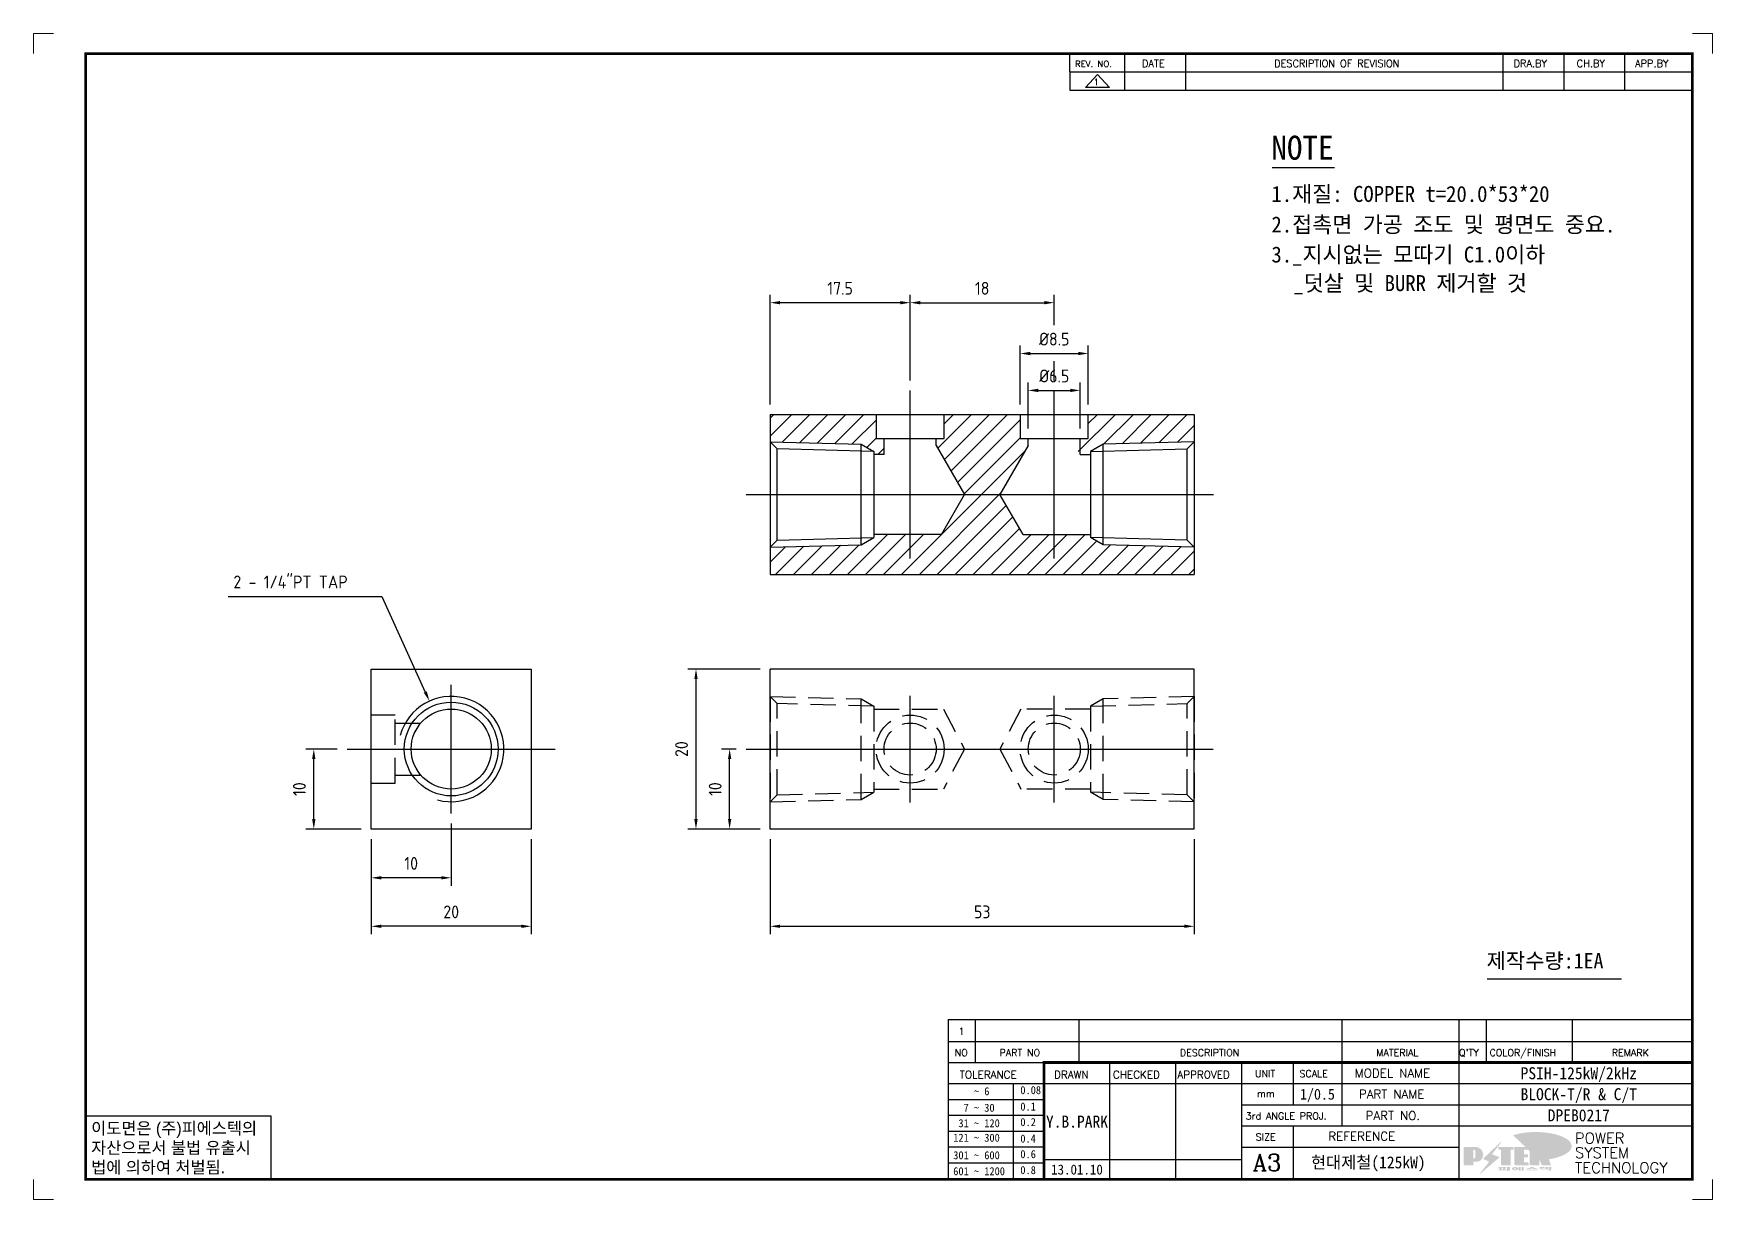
# Model space of a CAD drawing. Header units: millimetres. Extents: x 352 to 10586, y 0 to 3040.
# Drawn here: x 5253.9 to 5463.6, y 0 to 145.7 of the extents above; entities that cross this region are included whole.
import ezdxf
from ezdxf.enums import TextEntityAlignment as Align

# ---------------------------------------------------------------- set-up
doc = ezdxf.new("R2010")
doc.units = ezdxf.units.MM
doc.linetypes.add('CENTER', pattern=[50.8, 31.75, -6.35, 6.35, -6.35])
doc.linetypes.add('HIDDEN2', pattern=[4.7625, 3.175, -1.5875])
for name, color, linetype in [('FORMAT-1', 7, 'Continuous'), ('line', 3, 'Continuous'), ('THIN', 3, 'Continuous')]:
    doc.layers.add(name, color=color, linetype=linetype)
doc.styles.add('h1', font='')
doc.styles.add('HAN', font='')
doc.styles.add('RC', font='ROMANC.SHX')
doc.styles.add('ROMANT', font='romant')
doc.styles.add('RT', font='ROMANT.SHX', dxfattribs={"oblique": 15})
doc.styles.get("Standard").update_dxf_attribs({"font": 'ISOCP.SHX', "bigfont": 'WHGTXT.SHX'})
doc.styles.get('h1').set_extended_font_data('New Gulim')
doc.styles.get('HAN').set_extended_font_data('GulimChe')
doc.dimstyles.new('PS-0.5', dxfattribs={"dimscale": 0.5, "dimtxt": 3.2, "dimasz": 2.5, "dimexe": 2, "dimexo": 2.5, "dimgap": 2, "dimtad": 1, "dimtoh": 1, "dimrnd": 0.05, "dimzin": 12, "dimdsep": 46, "dimtxsty": 'Standard', "dimcen": 0, "dimclrt": 2, "dimazin": 3, "dimtfac": 1, "dimtofl": 0, "dimtmove": 0, "dimatfit": 3, "dimfxl": 0, "dimtolj": 1, "dimtzin": 0, "dimarcsym": 0})

# ---------------------------------------------------------------- blocks, each defined once
blk = doc.blocks.new('*D434')
at = {"color": 0, "lineweight": -2}
for p, q in [((5345.88, 45.01), (5345.88, 33.12)), ((5398.88, 45.01), (5398.88, 33.12)), ((5347.13, 34.12), (5397.63, 34.12))]:
    blk.add_line(p, q, dxfattribs=at)
at = {"color": 0}
for points in [[(5347.13, 34.33), (5347.13, 33.92), (5345.88, 34.12)], [(5397.63, 34.33), (5397.63, 33.92), (5398.88, 34.12)]]:
    blk.add_solid(points, dxfattribs=at)
at = {"layer": 'Defpoints', "color": 0}
for p in [(5345.88, 46.26), (5398.88, 46.26), (5398.88, 34.12)]:
    blk.add_point(p, dxfattribs=at)
at = {"color": 2, "insert": (5372.38, 35.92), "char_height": 1.6, "attachment_point": 5}
blk.add_mtext('\\A1;53', dxfattribs=at)
blk = doc.blocks.new('*D435')
at = {"color": 0, "lineweight": -2}
for p, q in [((5341.63, 56.26), (5339.82, 56.26)), ((5340.82, 47.51), (5340.82, 55.01)), ((5344.63, 46.26), (5339.82, 46.26))]:
    blk.add_line(p, q, dxfattribs=at)
at = {"color": 0}
for points in [[(5340.62, 55.01), (5341.03, 55.01), (5340.82, 56.26)], [(5340.62, 47.51), (5341.03, 47.51), (5340.82, 46.26)]]:
    blk.add_solid(points, dxfattribs=at)
at = {"layer": 'Defpoints', "color": 0}
for p in [(5340.82, 56.26), (5342.88, 56.26), (5345.88, 46.26)]:
    blk.add_point(p, dxfattribs=at)
at = {"color": 2, "insert": (5339.02, 51.26), "char_height": 1.6, "attachment_point": 5, "rotation": 90}
blk.add_mtext('\\A1;10', dxfattribs=at)
blk = doc.blocks.new('*D436')
at = {"color": 0, "lineweight": -2}
for p, q in [((5344.63, 66.26), (5335.62, 66.26)), ((5336.62, 65.01), (5336.62, 47.51)), ((5344.63, 46.26), (5335.62, 46.26))]:
    blk.add_line(p, q, dxfattribs=at)
at = {"color": 0}
for points in [[(5336.41, 65.01), (5336.83, 65.01), (5336.62, 66.26)], [(5336.41, 47.51), (5336.83, 47.51), (5336.62, 46.26)]]:
    blk.add_solid(points, dxfattribs=at)
at = {"layer": 'Defpoints', "color": 0}
for p in [(5345.88, 66.26), (5336.62, 46.26), (5345.88, 46.26)]:
    blk.add_point(p, dxfattribs=at)
at = {"color": 2, "insert": (5334.82, 56.26), "char_height": 1.6, "attachment_point": 5, "rotation": 90}
blk.add_mtext('\\A1;20', dxfattribs=at)
blk = doc.blocks.new('*D437')
at = {"color": 0, "lineweight": -2}
for p, q in [((5306.04, 46.97), (5306.04, 39.18)), ((5296.04, 45.01), (5296.04, 39.18)), ((5304.79, 40.18), (5297.29, 40.18))]:
    blk.add_line(p, q, dxfattribs=at)
at = {"color": 0}
for points in [[(5297.29, 40.39), (5297.29, 39.97), (5296.04, 40.18)], [(5304.79, 40.39), (5304.79, 39.97), (5306.04, 40.18)]]:
    blk.add_solid(points, dxfattribs=at)
at = {"layer": 'Defpoints', "color": 0}
for p in [(5296.04, 46.26), (5306.04, 48.22), (5296.04, 40.18)]:
    blk.add_point(p, dxfattribs=at)
at = {"color": 2, "insert": (5301.04, 41.98), "char_height": 1.6, "attachment_point": 5}
blk.add_mtext('\\A1;10', dxfattribs=at)
blk = doc.blocks.new('*D438')
at = {"color": 0, "lineweight": -2}
for p, q in [((5296.04, 45.01), (5296.04, 33.12)), ((5316.04, 45.01), (5316.04, 33.12)), ((5314.79, 34.12), (5297.29, 34.12))]:
    blk.add_line(p, q, dxfattribs=at)
at = {"color": 0}
for points in [[(5297.29, 34.33), (5297.29, 33.92), (5296.04, 34.12)], [(5314.79, 34.33), (5314.79, 33.92), (5316.04, 34.12)]]:
    blk.add_solid(points, dxfattribs=at)
at = {"layer": 'Defpoints', "color": 0}
for p in [(5296.04, 46.26), (5316.04, 46.26), (5296.04, 34.12)]:
    blk.add_point(p, dxfattribs=at)
at = {"color": 2, "insert": (5306.04, 35.92), "char_height": 1.6, "attachment_point": 5}
blk.add_mtext('\\A1;20', dxfattribs=at)
blk = doc.blocks.new('*D439')
at = {"color": 0, "lineweight": -2}
for p, q in [((5291.79, 56.26), (5287.87, 56.26)), ((5288.87, 47.51), (5288.87, 55.01)), ((5294.79, 46.26), (5287.87, 46.26))]:
    blk.add_line(p, q, dxfattribs=at)
at = {"color": 0}
for points in [[(5288.66, 55.01), (5289.08, 55.01), (5288.87, 56.26)], [(5288.66, 47.51), (5289.08, 47.51), (5288.87, 46.26)]]:
    blk.add_solid(points, dxfattribs=at)
at = {"layer": 'Defpoints', "color": 0}
for p in [(5288.87, 56.26), (5293.04, 56.26), (5296.04, 46.26)]:
    blk.add_point(p, dxfattribs=at)
at = {"color": 2, "insert": (5287.07, 51.26), "char_height": 1.6, "attachment_point": 5, "rotation": 90}
blk.add_mtext('\\A1;10', dxfattribs=at)
blk = doc.blocks.new('*D565')
at = {"color": 0, "lineweight": -2}
for p, q in [((5345.88, 99.32), (5345.88, 113.03)), ((5362.13, 112.03), (5347.13, 112.03)), ((5363.38, 102.32), (5363.38, 113.03))]:
    blk.add_line(p, q, dxfattribs=at)
at = {"color": 0}
for points in [[(5347.13, 112.24), (5347.13, 111.82), (5345.88, 112.03)], [(5362.13, 112.24), (5362.13, 111.82), (5363.38, 112.03)]]:
    blk.add_solid(points, dxfattribs=at)
at = {"layer": 'Defpoints', "color": 0}
for p in [(5345.88, 112.03), (5363.38, 101.07), (5345.88, 98.07)]:
    blk.add_point(p, dxfattribs=at)
at = {"color": 2, "insert": (5354.63, 113.83), "char_height": 1.6, "attachment_point": 5}
blk.add_mtext('\\A1;17.5', dxfattribs=at)
blk = doc.blocks.new('*D566')
at = {"color": 0, "lineweight": -2}
for p, q in [((5363.38, 102.32), (5363.38, 113.03)), ((5364.63, 112.03), (5380.13, 112.03)), ((5381.38, 109.22), (5381.38, 113.03)), ((5381.38, 102.32), (5381.38, 104.74))]:
    blk.add_line(p, q, dxfattribs=at)
at = {"color": 0}
for points in [[(5364.63, 112.24), (5364.63, 111.82), (5363.38, 112.03)], [(5380.13, 112.24), (5380.13, 111.82), (5381.38, 112.03)]]:
    blk.add_solid(points, dxfattribs=at)
at = {"layer": 'Defpoints', "color": 0}
for p in [(5381.38, 112.03), (5363.38, 101.07), (5381.38, 101.07)]:
    blk.add_point(p, dxfattribs=at)
at = {"color": 2, "insert": (5372.38, 113.83), "char_height": 1.6, "attachment_point": 5}
blk.add_mtext('\\A1;18', dxfattribs=at)
blk = doc.blocks.new('*D567')
at = {"color": 0, "lineweight": -2}
for p, q in [((5378.13, 96.32), (5378.13, 102.07)), ((5379.38, 101.07), (5383.38, 101.07)), ((5384.63, 96.32), (5384.63, 102.07))]:
    blk.add_line(p, q, dxfattribs=at)
at = {"color": 0}
for points in [[(5379.38, 101.28), (5379.38, 100.86), (5378.13, 101.07)], [(5383.38, 101.28), (5383.38, 100.86), (5384.63, 101.07)]]:
    blk.add_solid(points, dxfattribs=at)
at = {"layer": 'Defpoints', "color": 0}
for p in [(5384.63, 101.07), (5378.13, 95.07), (5384.63, 95.07)]:
    blk.add_point(p, dxfattribs=at)
at = {"color": 2, "insert": (5381.38, 102.87), "char_height": 1.6, "attachment_point": 5}
blk.add_mtext('\\A1;%%C6.5', dxfattribs=at)
blk = doc.blocks.new('*D568')
at = {"color": 0, "lineweight": -2}
for p, q in [((5377.13, 99.32), (5377.13, 106.68)), ((5378.38, 105.68), (5384.38, 105.68)), ((5385.63, 99.32), (5385.63, 106.68))]:
    blk.add_line(p, q, dxfattribs=at)
at = {"color": 0}
for points in [[(5378.38, 105.89), (5378.38, 105.47), (5377.13, 105.68)], [(5384.38, 105.89), (5384.38, 105.47), (5385.63, 105.68)]]:
    blk.add_solid(points, dxfattribs=at)
at = {"layer": 'Defpoints', "color": 0}
for p in [(5385.63, 105.68), (5377.13, 98.07), (5385.63, 98.07)]:
    blk.add_point(p, dxfattribs=at)
at = {"color": 2, "insert": (5381.38, 107.48), "char_height": 1.6, "attachment_point": 5}
blk.add_mtext('\\A1;%%C8.5', dxfattribs=at)
blk = doc.blocks.new('t3')
for p, q in [((0, 15.88), (46.25, 15.88)), ((0, 15.88), (0, 0)), ((46.25, 15.88), (46.25, 0)), ((0, 0), (46.25, 0))]:
    blk.add_line(p, q)
at = {"color": 1, "style": 'h1'}
for s, p in [('이도면은 (주)피에스텍의', (1.4, 11.29)), ('자산으로서 불법 유출시', (1.4, 6.41)), ('법에 의하여 처벌됨.', (1.4, 1.52))]:
    blk.add_text(s, height=3, dxfattribs=at).set_placement(p)
blk = doc.blocks.new('new LOGO')
at = {"layer": 'line'}
h = blk.add_hatch(color=1, dxfattribs=at)
h.paths.add_polyline_path([(41.5, 16.4), (54.3, 16.4, 1), (54.3, 82.9), (0, 82.9), (0, -0.1), (41.5, -0.1)])
h.paths.add_polyline_path([(41.5, 27.9), (41.5, 71.9), (43.6, 71.9, -0.414214), (54.6, 60.9), (54.6, 38.9, -0.414214), (43.6, 27.9)], flags=16)
h.paths.add_polyline_path([(214.7, 71.9), (227.5, 71.9), (227.5, 82.9), (159.7, 82.9), (159.7, 71.9), (172.5, 71.9), (172.5, -0.1), (214.7, -0.1)])
h.paths.add_polyline_path([(276, 37.4), (294.8, 37.4), (294.8, 49.1), (276, 49.1), (276, 71.9), (294.8, 71.9), (294.8, 82.9), (234.5, 82.9), (234.5, -0.1), (297, -0.1), (297, 10.9), (276, 10.9)])
h.paths.add_polyline_path([(347.2, 35.2), (359.7, -0.1), (400.5, -0.1), (379.6, 66.8), (399.7, 82.9), (380.6, 82.9), (347.2, 61.6), (347.2, 82.9), (305.5, 82.9), (305.5, -0.1), (347.2, -0.1)])
h = blk.add_hatch(color=250, dxfattribs=at)
h.paths.add_polyline_path([(44.5, 69.4), (46.6, 69.4, -0.129793), (52, 68, 0.221832), (43.6, 71.9), (41.5, 71.9), (41.5, 27.9), (43.6, 27.9, 0.02048), (44.5, 28)], flags=17)
h.paths.add_polyline_path([(44.5, 13.9), (57.3, 13.9, 0.72362), (77.1, 73.9, -0.679777), (54.3, 16.4), (41.5, 16.4), (41.5, -0.1), (3, -0.1), (3, -2.6), (44.5, -2.6)])
h.paths.add_polyline_path([(117.9, 14.2), (71.5, -44.4), (77.1, -39.6), (120.8, 15.6), (92, 28.9), (173.3, 106), (177.5, 111.4), (89.1, 27.6)])
h.paths.add_polyline_path([(162.7, 71.9), (162.7, 69.4), (172.5, 69.4), (172.5, 71.9)], flags=17)
h.paths.add_polyline_path([(217.7, 69.4), (230.5, 69.4), (230.5, 80.4), (227.5, 80.4), (227.5, 71.9), (214.7, 71.9), (214.7, -0.1), (175.5, -0.1), (175.5, -2.6), (217.7, -2.6)])
h.paths.add_polyline_path([(297.8, 46.6), (294.8, 46.6), (294.8, 37.4), (276, 37.4), (276, 10.9), (279, 10.9), (279, 34.9), (297.8, 34.9)])
h.paths.add_polyline_path([(300, 8.4), (297, 8.4), (297, -0.1), (237.5, -0.1), (237.5, -2.6), (300, -2.6)])
h.paths.add_polyline_path([(297.8, 80.4), (294.8, 80.4), (294.8, 71.9), (276, 71.9), (276, 49.1), (279, 49.1), (279, 69.4), (297.8, 69.4)])
h.paths.add_polyline_path([(350.2, 80.4), (347.2, 80.4), (347.2, 61.6), (350.2, 63.5)])
h.paths.add_polyline_path([(350.2, 26.7), (347.2, 35.2), (347.2, -0.1), (308.5, -0.1), (308.5, -2.6), (350.2, -2.6)])
h.paths.add_polyline_path([(402.7, 80.4), (396.5, 80.4), (379.6, 66.8), (400.5, -0.1), (361.8, -0.1), (362.7, -2.6), (403.5, -2.6), (382.6, 64.3)])
blk.add_hatch(color=5, dxfattribs=at).paths.add_polyline_path([(166.3, 35), (131, 49), (180.4, 112.7), (92, 28.9), (120.8, 15.6), (74.4, -43)])
h = blk.add_hatch(color=253, dxfattribs=at)
edge = h.paths.add_edge_path()
edge.add_ellipse((333.9, 86.4), major_axis=(-165.9, 0), ratio=0.39426, start_angle=111.51268, end_angle=334.46902)
edge.add_ellipse((314.1, 81.2), major_axis=(-153.7, 0), ratio=0.40699, start_angle=121.30662, end_angle=327.74369, ccw=False)
edge.add_line((394, 27.8), (394.7, 25.6))
h = blk.add_hatch(color=250, dxfattribs=at)
edge = h.paths.add_edge_path()
edge.add_ellipse((237.8, -17.6), major_axis=(-14.3, 0), ratio=0.526336, start_angle=192.2456, end_angle=269.07481)
edge.add_line((238.1, -10.1), (237.6, -10.1))
edge.add_ellipse((237.8, -17.6), major_axis=(-14.3, 0), ratio=0.526336, start_angle=270.92519, end_angle=449.07481)
edge.add_line((237.6, -25.1), (238.1, -25.1))
edge.add_ellipse((237.8, -17.6), major_axis=(-14.3, 0), ratio=0.526336, start_angle=450.92519, end_angle=527.7544)
edge.add_line((251.7, -19.2), (254.1, -19.2))
edge.add_line((254.1, -19.2), (254.1, -27.1))
edge.add_line((254.1, -27.1), (263.1, -27.1))
edge.add_line((263.1, -27.1), (263.1, -10.1))
edge.add_line((263.1, -10.1), (254.1, -10.1))
edge.add_line((254.1, -10.1), (254.1, -16))
edge.add_line((254.1, -16), (251.7, -16))
h.paths.add_polyline_path([(241, -16.4), (241, -18.7, -1), (234.4, -18.7), (234.4, -16.4, -1)], flags=16)
h.paths.add_polyline_path([(278.2, -10.1), (268.1, -10.1), (268.1, -27.1), (278.2, -27.1)])
h.paths.add_polyline_path([(310.3, -10.1), (310.3, -11.1, -0.157169), (289.3, -17.5), (294, -19.9, 0.128407), (316.3, -15.9, 0.128407), (338.6, -19.9), (343.3, -17.5, -0.157169), (322.2, -11.1), (322.2, -10.1)])
h.paths.add_polyline_path([(342.1, -25.1), (342.1, -22.3), (290.4, -22.3), (290.4, -25.1)])
h.paths.add_polyline_path([(352, -10.1), (352, -16.2, 0.414214), (354, -18.2), (378.7, -18.2), (378.7, -19.6), (390.2, -19.6), (390.2, -10.1), (378.7, -10.1), (378.7, -13.6), (374.7, -13.6), (374.7, -15.1), (378.7, -15.1), (378.7, -16.2), (364.7, -16.2), (364.7, -15.1), (371.2, -15.1), (371.2, -13.6), (364.7, -13.6), (364.7, -12.6), (374.7, -12.6), (374.7, -10.1)])
h.paths.add_polyline_path([(393.8, -10.1), (393.8, -19.6), (405, -19.6), (405, -10.1)])
h.paths.add_polyline_path([(405, -27.1), (405, -20.9), (356.8, -20.9), (356.8, -23), (391.8, -23), (391.8, -27.1)])
h.paths.add_polyline_path([(200.4, -10.1), (200.4, -22.3), (193.2, -22.3), (193.2, -12.6), (196.6, -12.6), (196.6, -10.1), (161, -10.1), (161, -12.6), (164.5, -12.6), (164.5, -22.3), (161, -22.3), (161, -25.1), (200.4, -25.1), (200.4, -27.1), (213.9, -27.1), (213.9, -10.1)])
h.paths.add_polyline_path([(182, -12.6), (175.6, -12.6), (175.6, -22.3), (182, -22.3)], flags=17)
blk = doc.blocks.new('format-3')
at = {"color": 3, "lineweight": 9}
for p, q in [((0, 286.3), (0, 291.3)), ((5, 291.3), (0, 291.3)), ((414.5, 291.3), (419.5, 291.3)), ((419.5, 286.3), (419.5, 291.3)), ((0, 5), (0, 0)), ((419.5, 5), (419.5, 0)), ((5, 0), (0, 0)), ((414.5, 0), (419.5, 0))]:
    blk.add_line(p, q, dxfattribs=at)
at = {"color": 180}
for p, q in [((258.97, 281.75), (258.97, 286.3)), ((272.71, 281.75), (272.71, 286.3)), ((287.94, 281.75), (287.94, 286.3)), ((367.22, 281.75), (367.22, 286.3)), ((382.45, 281.75), (382.45, 286.3)), ((397.61, 281.75), (397.61, 286.3)), ((258.97, 281.75), (414.5, 281.75)), ((228.5, 39.49), (228.5, 5)), ((228.5, 39.49), (414.5, 39.49)), ((235.29, 39.49), (235.29, 34.21)), ((261.24, 34.21), (261.24, 39.49)), ((326.9, 39.49), (326.9, 34.21)), ((356.11, 39.49), (356.11, 34.21)), ((362.93, 39.49), (362.93, 34.21)), ((384.48, 39.49), (384.48, 34.21)), ((228.5, 34.21), (252.48, 34.21)), ((268.96, 5), (268.96, 34.21)), ((285.45, 5), (285.45, 34.21)), ((301.94, 5), (301.94, 34.21)), ((314.72, 34.21), (314.72, 23.65)), ((326.9, 34.21), (326.9, 18.37)), ((356.11, 34.21), (356.11, 5)), ((228.5, 28.93), (252.48, 28.93)), ((244.89, 5.23), (244.89, 28.93)), ((252.48, 28.93), (414.5, 28.93)), ((228.5, 24.98), (252.48, 24.98)), ((228.5, 21.03), (252.48, 21.03)), ((301.94, 23.65), (414.5, 23.65)), ((228.5, 17.08), (252.48, 17.08)), ((301.94, 18.37), (414.5, 18.37)), ((314.72, 18.37), (314.72, 5)), ((228.5, 13.13), (252.48, 13.13)), ((301.94, 13.09), (356.11, 13.09)), ((228.5, 9.18), (252.48, 9.18)), ((252.48, 9.95), (301.94, 9.95))]:
    blk.add_line(p, q, dxfattribs=at)
at = {"const_width": 0.7}
blk.add_lwpolyline([(252.48, 5), (252.48, 34.21), (414.5, 34.21)], dxfattribs=at)
at = {"layer": 'FORMAT-1', "const_width": 0.7}
blk.add_lwpolyline([(13, 5), (13, 286.3), (414.5, 286.3), (414.5, 5)], close=True, dxfattribs=at)
blk.add_blockref('t3', (13, 5))
at = {"xscale": 0.05400000000000027, "yscale": 0.05400000000000027, "zscale": 0.05400000000000027}
blk.add_blockref('new LOGO', (357.35, 8.65), dxfattribs=at)
at = {"color": 2}
for s, height, style, p in [('REV. NO.', 1.56, 'RC', (260.23, 282.95)), ('DATE', 1.788, 'RC', (276.95, 282.94)), ('DESCRIPTION OF REVISION', 1.7875, 'RC', (309.98, 282.94)), ('DRA.BY', 1.788, 'RC', (369.83, 282.94)), ('CH.BY', 1.788, 'RC', (385.59, 282.94)), ('APP.BY', 1.788, 'RC', (400.18, 282.94)), ('COLOR/FINISH', 1.7424, 'RC', (363.8, 35.83)), ('NO', 1.742, 'RC', (230.16, 35.83)), ('PART NO', 1.742, 'RC', (241.36, 35.83)), ('DESCRIPTION', 1.7424, 'RC', (286.43, 35.83)), ('MATERIAL', 1.742, 'RC', (335.52, 35.83)), ("Q'TY", 1.742, 'RC', (356.17, 35.83)), ('REMARK', 1.742, 'RC', (394.37, 35.83)), (' TOLERANCE', 1.9, 'RC', (230.11, 30.22)), ('DRAWN', 1.9, 'RC', (255, 30.22)), ('CHECKED', 1.9, 'RC', (269.71, 30.22)), ('APPROVED', 1.9, 'RC', (285.8, 30.22)), ('UNIT', 1.742, 'RC', (305.19, 30.55)), ('SCALE', 1.742, 'RC', (316.32, 30.55)), ('MODEL NAME', 2.178, 'RC', (330.12, 30.46)), ('    ~ 6', 2, 'HAN', (229.8, 26.03)), ('0.08', 2, 'HAN', (246.57, 26.31)), ('mm', 1.742, 'RC', (305.67, 25.56)), ('PART NAME', 2.178, 'RC', (331.17, 25.24)), ('  7 ~ 30', 2, 'HAN', (229.8, 21.91)), ('0.1', 2, 'HAN', (246.57, 22.2)), ('3rd ANGLE PROJ.', 1.7424, 'RC', (302.87, 19.97)), ('PART NO.', 2.178, 'RC', (332.84, 19.85)), (' 31 ~ 120', 2, 'HAN', (229.8, 18.04)), ('0.2', 2, 'HAN', (246.57, 18.32)), ('REFERENCE', 2.178, 'RC', (323.52, 14.69)), ('121 ~ 300', 2, 'HAN', (229.8, 14.42)), ('0.4', 2, 'HAN', (246.57, 14.2)), ('SIZE', 1.742, 'RC', (305.39, 14.71)), ('301 ~ 600', 2, 'HAN', (229.8, 10.04)), ('0.6', 2, 'HAN', (246.57, 10.32)), ('601 ~ 1200', 2, 'HAN', (229.8, 6.05)), ('0.8', 2, 'HAN', (246.57, 6.33))]:
    blk.add_text(s, height=height, dxfattribs=dict(at, style=style)).set_placement(p)
at = {"style": 'ROMANT'}
for s, p in [('POWER', (385.15, 13.96)), ('SYSTEM', (385.15, 10.31)), ('TECHNOLOGY', (385.15, 6.56))]:
    blk.add_text(s, height=2.7, dxfattribs=at).set_placement(p)
at = {"color": 2, "lineweight": 25, "style": 'RC'}
blk.add_text('A3', height=4.182, dxfattribs=at).set_placement((304.61, 7.14))
at = {"style": 'HAN'}
for tag, height, p in [('MODEL-NAME', 3, (386.1, 31.53)), ('SCALE', 2.7, (320.81, 26.29)), ('PART-NAME', 3, (386.1, 26.29)), ('CH-BY', 3, (277.21, 19.44)), ('PART-NO', 3, (386.1, 21.01)), ('DRA-BY', 3, (260.72, 19.44)), ('APP-BY', 3, (293.7, 19.44)), ('DRA-DATE', 2.5, (260.72, 7.47)), ('CH-DATE', 2.5, (277.21, 7.47)), ('APP-DATE', 2.5, (293.7, 7.47)), ('관련업체', 3, (333.52, 9.26))]:
    blk.add_attdef(tag, text='', height=height, dxfattribs=at).set_placement(p, align=Align.MIDDLE_CENTER)
blk = doc.blocks.new('no3')
at = {"color": 180}
for p, q in [((0, 5.5), (0, 0)), ((0, 5.5), (186, 5.5)), ((6.79, 5.5), (6.79, 0)), ((32.74, 0.11), (32.74, 5.5)), ((98.4, 5.5), (98.4, 0)), ((127.61, 5.5), (127.61, 0)), ((134.43, 5.5), (134.43, 0)), ((155.98, 5.5), (155.98, 0))]:
    blk.add_line(p, q, dxfattribs=at)
at = {"color": 2, "style": 'HAN'}
for tag, p in [('PART-NO', (19.76, 2.75)), ('MATERIAL', (111.38, 2.75)), ("Q'TY", (131.02, 2.75)), ('COLOR/FINISH', (145.2, 2.75)), ('REMARK', (170.76, 2.75))]:
    blk.add_attdef(tag, text='', height=2.9, dxfattribs=at).set_placement(p, align=Align.MIDDLE_CENTER)
blk.add_attdef('DESCRIPTION', text='', height=2.9, dxfattribs=at).set_placement((34.51, 2.75), align=Align.MIDDLE_LEFT)
at = {"color": 2, "style": 'RT', "oblique": 15}
blk.add_attdef('NO', text='', height=1.74, dxfattribs=at).set_placement((3.38, 2.51), align=Align.MIDDLE_CENTER)
blk = doc.blocks.new('re3')
at = {"color": 180}
for p, q in [((0, 0), (0, -4.55)), ((6.87, -0.64), (3.86, -3.91)), ((9.88, -3.91), (3.86, -3.91)), ((6.87, -0.64), (9.88, -3.91)), ((13.74, -4.55), (13.74, 0)), ((28.97, -4.55), (28.97, 0)), ((108.25, -4.55), (108.25, 0)), ((123.49, -4.55), (123.49, 0)), ((138.64, -4.55), (138.64, 0)), ((0, -4.55), (155.53, -4.55))]:
    blk.add_line(p, q, dxfattribs=at)
at = {"color": 2, "style": 'RC', "oblique": 15}
blk.add_attdef('REV.NO', text='', height=1.56, dxfattribs=at).set_placement((6.59, -2.56), align=Align.MIDDLE_CENTER)
blk.add_attdef('-1', text='', height=1.56, dxfattribs=at).set_placement((9.37, -1.66), align=Align.MIDDLE_LEFT)
at = {"color": 2, "style": 'HAN'}
for tag, p in [('REV.-DATE', (21.36, -2.28)), ('DRA.BY', (115.87, -2.28)), ('CH.BY', (131.07, -2.28)), ('APP.BY', (147.09, -2.28))]:
    blk.add_attdef(tag, text='', height=2.5, dxfattribs=at).set_placement(p, align=Align.MIDDLE_CENTER)
blk.add_attdef('DESCRIPTION-OF-REVISION', text='', height=2.5, dxfattribs=at).set_placement((31.61, -2.28), align=Align.MIDDLE_LEFT)
blk = doc.blocks.new('*D569')
at = {"color": 0, "lineweight": -2}
for p, q in [((5278.16, 75.34), (5297.37, 75.34)), ((5297.37, 75.34), (5302.8, 63.39))]:
    blk.add_line(p, q, dxfattribs=at)
at = {"color": 0}
blk.add_solid([(5302.99, 63.47), (5302.61, 63.3), (5303.32, 62.25)], dxfattribs=at)
at = {"layer": 'Defpoints', "color": 0}
for p in [(5303.32, 62.25), (5308.76, 50.27)]:
    blk.add_point(p, dxfattribs=at)
at = {"color": 2, "insert": (5285.97, 77.14), "char_height": 1.6, "attachment_point": 5}
blk.add_mtext('\\A1;2 - 1/4"PT TAP', dxfattribs=at)

msp = doc.modelspace()

# ---------------------------------------------------------------- hatches: boundary and pattern name
h = msp.add_hatch()
h.set_pattern_fill('ANSI31', color=1, scale=0.5, style=0)
h.set_pattern_definition([(45, (12894.2076, 5400.8525), (-1.12253202, 1.12253202), [])])
h.paths.add_polyline_path([(5359.126, 98.07), (5345.876, 98.07), (5345.876, 94.649), (5357.276, 94.355), (5358.843, 93.45), (5358.843, 93.07), (5360.126, 93.07), (5360.126, 95.07), (5359.126, 95.07)])
h.paths.add_polyline_path([(5398.876, 78.07), (5398.876, 81.492), (5387.476, 81.785), (5385.908, 82.69), (5385.908, 83.07), (5377.476, 83.07), (5374.589, 88.07), (5370.163, 88.07), (5367.276, 83.07), (5358.843, 83.07), (5358.843, 82.69), (5357.276, 81.785), (5345.876, 81.492), (5345.876, 78.07)])
h.paths.add_polyline_path([(5378.376, 94.629), (5378.376, 95.07), (5377.126, 95.07), (5377.126, 98.07), (5367.626, 98.07), (5367.626, 95.07), (5366.376, 95.07), (5366.376, 94.629), (5370.163, 88.07), (5374.589, 88.07)])
h.paths.add_polyline_path([(5385.626, 98.07), (5385.626, 95.07), (5384.376, 95.07), (5384.376, 93.07), (5385.908, 93.07), (5385.908, 93.45), (5387.476, 94.355), (5398.876, 94.649), (5398.876, 98.07)])

# ---------------------------------------------------------------- linework, layer by layer
for p, q in [((5408.6, 128.908, 0.001), (5416.381, 128.908, 0.001)), ((5345.876, 94.649, 0.001), (5345.876, 81.492, 0.001)), ((5346.76, 93.765, 0.001), (5345.876, 94.649, 0.001)), ((5397.992, 93.765, 0.001), (5398.876, 94.649, 0.001)), ((5398.876, 94.649, 0.001), (5398.876, 81.492, 0.001)), ((5346.76, 82.375, 0.001), (5346.76, 93.765, 0.001)), ((5357.276, 81.785, 0.001), (5357.276, 94.355, 0.001)), ((5358.843, 93.45, 0.001), (5358.843, 82.69, 0.001)), ((5385.908, 93.45, 0.001), (5385.908, 82.69, 0.001)), ((5387.476, 81.785, 0.001), (5387.476, 94.355, 0.001)), ((5397.992, 82.375, 0.001), (5397.992, 93.765, 0.001)), ((5345.876, 81.492, 0.001), (5346.76, 82.375, 0.001)), ((5398.876, 81.492, 0.001), (5397.992, 82.375, 0.001)), ((5435.454, 27.546, 0.001), (5452.254, 27.546, 0.001))]:
    msp.add_line(p, q)
at = {"linetype": 'CENTER', "ltscale": 3}
for p, q in [((5363.376, 80.07, 0.001), (5363.376, 101.07, 0.001)), ((5381.376, 80.07, 0.001), (5381.376, 101.07, 0.001)), ((5342.876, 88.07, 0.001), (5401.271, 88.07, 0.001)), ((5306.036, 48.216, 0.001), (5306.036, 64.305, 0.001)), ((5363.376, 49.596, 0.001), (5363.376, 62.926, 0.001)), ((5381.376, 49.596, 0.001), (5381.376, 62.926, 0.001)), ((5293.036, 56.261, 0.001), (5319.036, 56.261, 0.001)), ((5342.876, 56.261, 0.001), (5401.236, 56.261, 0.001))]:
    msp.add_line(p, q, dxfattribs=at)
at = {"color": 1}
for p, q in [((5345.876, 98.07, 0.001), (5398.876, 98.07, 0.001)), ((5345.876, 98.07, 0.001), (5345.876, 78.07, 0.001)), ((5398.876, 98.07, 0.001), (5398.876, 78.07, 0.001)), ((5345.876, 94.649, 0.001), (5345.876, 81.492, 0.001)), ((5360.126, 93.07, 0.001), (5360.126, 95.07, 0.001)), ((5366.626, 94.196, 0.001), (5366.626, 95.07, 0.001)), ((5378.126, 94.196, 0.001), (5378.126, 95.07, 0.001)), ((5384.626, 93.07, 0.001), (5384.626, 95.07, 0.001)), ((5360.126, 93.07, 0.001), (5358.843, 93.07, 0.001)), ((5366.626, 94.196, 0.001), (5370.163, 88.07, 0.001)), ((5378.126, 94.196, 0.001), (5374.589, 88.07, 0.001)), ((5384.626, 93.07, 0.001), (5385.908, 93.07, 0.001)), ((5367.276, 83.07, 0.001), (5370.163, 88.07, 0.001)), ((5377.476, 83.07, 0.001), (5374.589, 88.07, 0.001)), ((5367.276, 83.07, 0.001), (5358.843, 83.07, 0.001)), ((5377.476, 83.07, 0.001), (5385.908, 83.07, 0.001)), ((5345.876, 78.07, 0.001), (5398.876, 78.07, 0.001)), ((5345.876, 46.261, 0.001), (5345.876, 66.261, 0.001)), ((5398.876, 66.261, 0.001), (5345.876, 66.261, 0.001)), ((5398.876, 46.261, 0.001), (5398.876, 66.261, 0.001)), ((5398.876, 46.261, 0.001), (5345.876, 46.261, 0.001))]:
    msp.add_line(p, q, dxfattribs=at)
at = {"color": 2}
msp.add_line((5345.876, 96.47, 0.001), (5345.876, 82.17, 0.001), dxfattribs=at)
at = {"color": 3}
for p, q in [((5358.843, 93.45, 0.001), (5346.76, 93.765, 0.001)), ((5385.908, 93.45, 0.001), (5397.992, 93.765, 0.001)), ((5346.76, 82.375, 0.001), (5358.843, 82.69, 0.001)), ((5397.992, 82.375, 0.001), (5385.908, 82.69, 0.001))]:
    msp.add_line(p, q, dxfattribs=at)
at = {"color": 2, "linetype": 'HIDDEN2'}
for p, q in [((5345.876, 62.839, 0.001), (5345.876, 49.682, 0.001)), ((5346.76, 61.956, 0.001), (5345.876, 62.839, 0.001)), ((5346.76, 50.566, 0.001), (5346.76, 61.956, 0.001)), ((5358.843, 61.641, 0.001), (5346.76, 61.956, 0.001)), ((5357.276, 49.976, 0.001), (5357.276, 62.545, 0.001)), ((5358.843, 61.641, 0.001), (5358.843, 50.881, 0.001)), ((5358.843, 61.261, 0.001), (5367.527, 61.261, 0.001)), ((5367.527, 61.261, 0.001), (5370.163, 56.261, 0.001)), ((5377.225, 61.261, 0.001), (5374.589, 56.261, 0.001)), ((5385.908, 61.261, 0.001), (5377.225, 61.261, 0.001)), ((5385.908, 61.641, 0.001), (5397.992, 61.956, 0.001)), ((5385.908, 61.641, 0.001), (5385.908, 50.881, 0.001)), ((5387.476, 49.976, 0.001), (5387.476, 62.545, 0.001)), ((5397.992, 61.956, 0.001), (5398.876, 62.839, 0.001)), ((5397.992, 50.566, 0.001), (5397.992, 61.956, 0.001)), ((5398.876, 62.839, 0.001), (5398.876, 49.682, 0.001)), ((5299.036, 59.511, 0.001), (5302.236, 59.511, 0.001)), ((5370.163, 56.261, 0.001), (5367.527, 51.261, 0.001)), ((5374.589, 56.261, 0.001), (5377.225, 51.261, 0.001)), ((5299.036, 53.011, 0.001), (5302.236, 53.011, 0.001)), ((5345.876, 49.682, 0.001), (5346.76, 50.566, 0.001)), ((5346.76, 50.566, 0.001), (5358.843, 50.881, 0.001)), ((5358.843, 51.261, 0.001), (5367.527, 51.261, 0.001)), ((5385.908, 51.261, 0.001), (5377.225, 51.261, 0.001)), ((5397.992, 50.566, 0.001), (5385.908, 50.881, 0.001)), ((5398.876, 49.682, 0.001), (5397.992, 50.566, 0.001))]:
    msp.add_line(p, q, dxfattribs=at)
at = {"color": 1, "elevation": 0.001}
for points in [[(5359.126, 98.07), (5359.126, 95.07), (5367.626, 95.07), (5367.626, 98.07)], [(5377.126, 98.07), (5377.126, 95.07), (5385.626, 95.07), (5385.626, 98.07)], [(5316.036, 46.261), (5296.036, 46.261), (5296.036, 66.261), (5316.036, 66.261), (5316.036, 46.261)]]:
    msp.add_lwpolyline(points, dxfattribs=at)
at = {"elevation": 0.001}
for points in [[(5345.876, 94.649), (5357.276, 94.355), (5358.843, 93.45)], [(5398.876, 94.649), (5387.476, 94.355), (5385.908, 93.45)], [(5345.876, 81.492), (5357.276, 81.785), (5358.843, 82.69)], [(5398.876, 81.492), (5387.476, 81.785), (5385.908, 82.69)]]:
    msp.add_lwpolyline(points, dxfattribs=at)
at = {"color": 2, "linetype": 'HIDDEN2', "elevation": 0.001}
for points in [[(5345.876, 62.839), (5357.276, 62.545), (5358.843, 61.641)], [(5398.876, 62.839), (5387.476, 62.545), (5385.908, 61.641)], [(5296.036, 52.011), (5299.036, 52.011), (5299.036, 60.511), (5296.036, 60.511)], [(5345.876, 49.682), (5357.276, 49.976), (5358.843, 50.881)], [(5398.876, 49.682), (5387.476, 49.976), (5385.908, 50.881)]]:
    msp.add_lwpolyline(points, dxfattribs=at)
msp.add_circle((5306.036, 56.261, 0.001), 5.855)
at = {"color": 1}
msp.add_circle((5306.036, 56.261, 0.001), 5, dxfattribs=at)
at = {"color": 2, "linetype": 'HIDDEN2'}
for centre, radius in [((5363.376, 56.261, 0.001), 4.25), ((5363.376, 56.261, 0.001), 3.25), ((5381.376, 56.261, 0.001), 4.25), ((5381.376, 56.261, 0.001), 3.25)]:
    msp.add_circle(centre, radius, dxfattribs=at)
at = {"layer": 'THIN'}
msp.add_arc((5306.036, 56.261, 0.001), 6.579, 255, 165, dxfattribs=at)

# ---------------------------------------------------------------- block references
at = {"xscale": 0.5, "yscale": 0.5, "zscale": 0.5}
msp.add_blockref('format-3', (5253.86, 0, 0.001), dxfattribs=at).add_auto_attribs({'DRA-DATE': '13.01.10', 'DRA-BY': 'Y.B.PARK', 'MODEL-NAME': 'PSIH-125kW/2kHz', 'PART-NAME': 'BLOCK-T/R & C/T', 'PART-NO': 'DPEB0217', 'SCALE': '1/0.5', '관련업체': '현대제철(125kW)'})
ref = msp.add_blockref('re3', (5383.343, 140.875, 0.001), dxfattribs=dict(xscale=0.5, yscale=0.5, zscale=0.5))
ref.add_attrib('REV.NO', '1', dxfattribs={"color": 2, "height": 0.78, "style": 'RC'}).set_placement((5386.638, 139.596, 0.001), align=Align.MIDDLE_CENTER)
ref = msp.add_blockref('no3', (5368.11, 19.747, 0.001), dxfattribs=dict(xscale=0.5, yscale=0.5, zscale=0.5))
ref.add_attrib('NO', '1', dxfattribs={"color": 2, "height": 0.87, "style": 'RT'}).set_placement((5369.803, 21.001, 0.001), align=Align.MIDDLE_CENTER)

# ---------------------------------------------------------------- texts
at = {"color": 2, "style": 'HAN'}
for s, height, p in [('NOTE', 3, (5408.515, 129.89, 0.001)), ('1.재질: COPPER t=20.0*53*20', 2, (5408.515, 124.617, 0.001)), ('2.접촉면 가공 조도 및 평면도 중요.', 2, (5408.515, 120.802, 0.001)), ('3._지시없는 모따기 C1.0이하', 2, (5408.515, 117.053, 0.001)), ('_덧살 및 BURR 제거할 것', 2, (5411.251, 113.478, 0.001)), ('제작수량:1EA', 1.92, (5435.399, 28.851, 0.001))]:
    msp.add_text(s, height=height, dxfattribs=at).set_placement(p)

# ---------------------------------------------------------------- dimensions: what is measured, and where the dimension line sits
for base, p1, p2, picture, middle in [((5345.876, 112.03, 0.001), (5363.376, 101.07, 0.001), (5345.876, 98.07, 0.001), '*D565', (5354.626, 113.83, 0.001)), ((5381.376, 112.03, 0.001), (5363.376, 101.07, 0.001), (5381.376, 101.07, 0.001), '*D566', (5372.376, 113.83, 0.001)), ((5296.036, 40.178, 0.001), (5306.036, 48.216, 0.001), (5296.036, 46.261, 0.001), '*D437', (5301.036, 41.978, 0.001)), ((5296.036, 34.125, 0.001), (5316.036, 46.261, 0.001), (5296.036, 46.261, 0.001), '*D438', (5306.036, 35.925, 0.001)), ((5398.876, 34.125, 0.001), (5345.876, 46.261, 0.001), (5398.876, 46.261, 0.001), '*D434', (5372.376, 35.925, 0.001))]:
    dim = msp.add_linear_dim(base=base, p1=p1, p2=p2, dimstyle='PS-0.5')
    dim.commit()
    dim.dimension.update_dxf_attribs({"geometry": picture, "text_midpoint": middle})
for base, p1, p2, picture, middle in [((5385.626, 105.681, 0.001), (5377.126, 98.07, 0.001), (5385.626, 98.07, 0.001), '*D568', (5381.376, 105.681, 0.001)), ((5384.626, 101.07, 0.001), (5378.126, 95.07, 0.001), (5384.626, 95.07, 0.001), '*D567', (5381.376, 101.07, 0.001))]:
    dim = msp.add_linear_dim(base=base, p1=p1, p2=p2, text='%%C<>', dimstyle='PS-0.5')
    dim.commit()
    dim.dimension.update_dxf_attribs({"geometry": picture, "text_midpoint": middle, "dimtype": 160})
dim = msp.add_diameter_dim_2p(p1=(5308.756, 50.271, 0.001), p2=(5303.316, 62.25, 0.001), text='2 - 1/4"PT TAP', dimstyle='PS-0.5')
dim.commit()
dim.dimension.update_dxf_attribs({"geometry": '*D569', "text_midpoint": (5285.97, 75.342, 0.001), "dimtype": 163})
for base, p1, p2, picture, middle in [((5336.618, 46.261, 0.001), (5345.876, 66.261, 0.001), (5345.876, 46.261, 0.001), '*D436', (5334.818, 56.261, 0.001)), ((5288.871, 56.261, 0.001), (5296.036, 46.261, 0.001), (5293.036, 56.261, 0.001), '*D439', (5287.071, 51.261, 0.001)), ((5340.825, 56.261, 0.001), (5345.876, 46.261, 0.001), (5342.876, 56.261, 0.001), '*D435', (5339.025, 51.261, 0.001))]:
    dim = msp.add_linear_dim(base=base, p1=p1, p2=p2, angle=90, dimstyle='PS-0.5')
    dim.commit()
    dim.dimension.update_dxf_attribs({"geometry": picture, "text_midpoint": middle})

doc.saveas('drawing.dxf')
